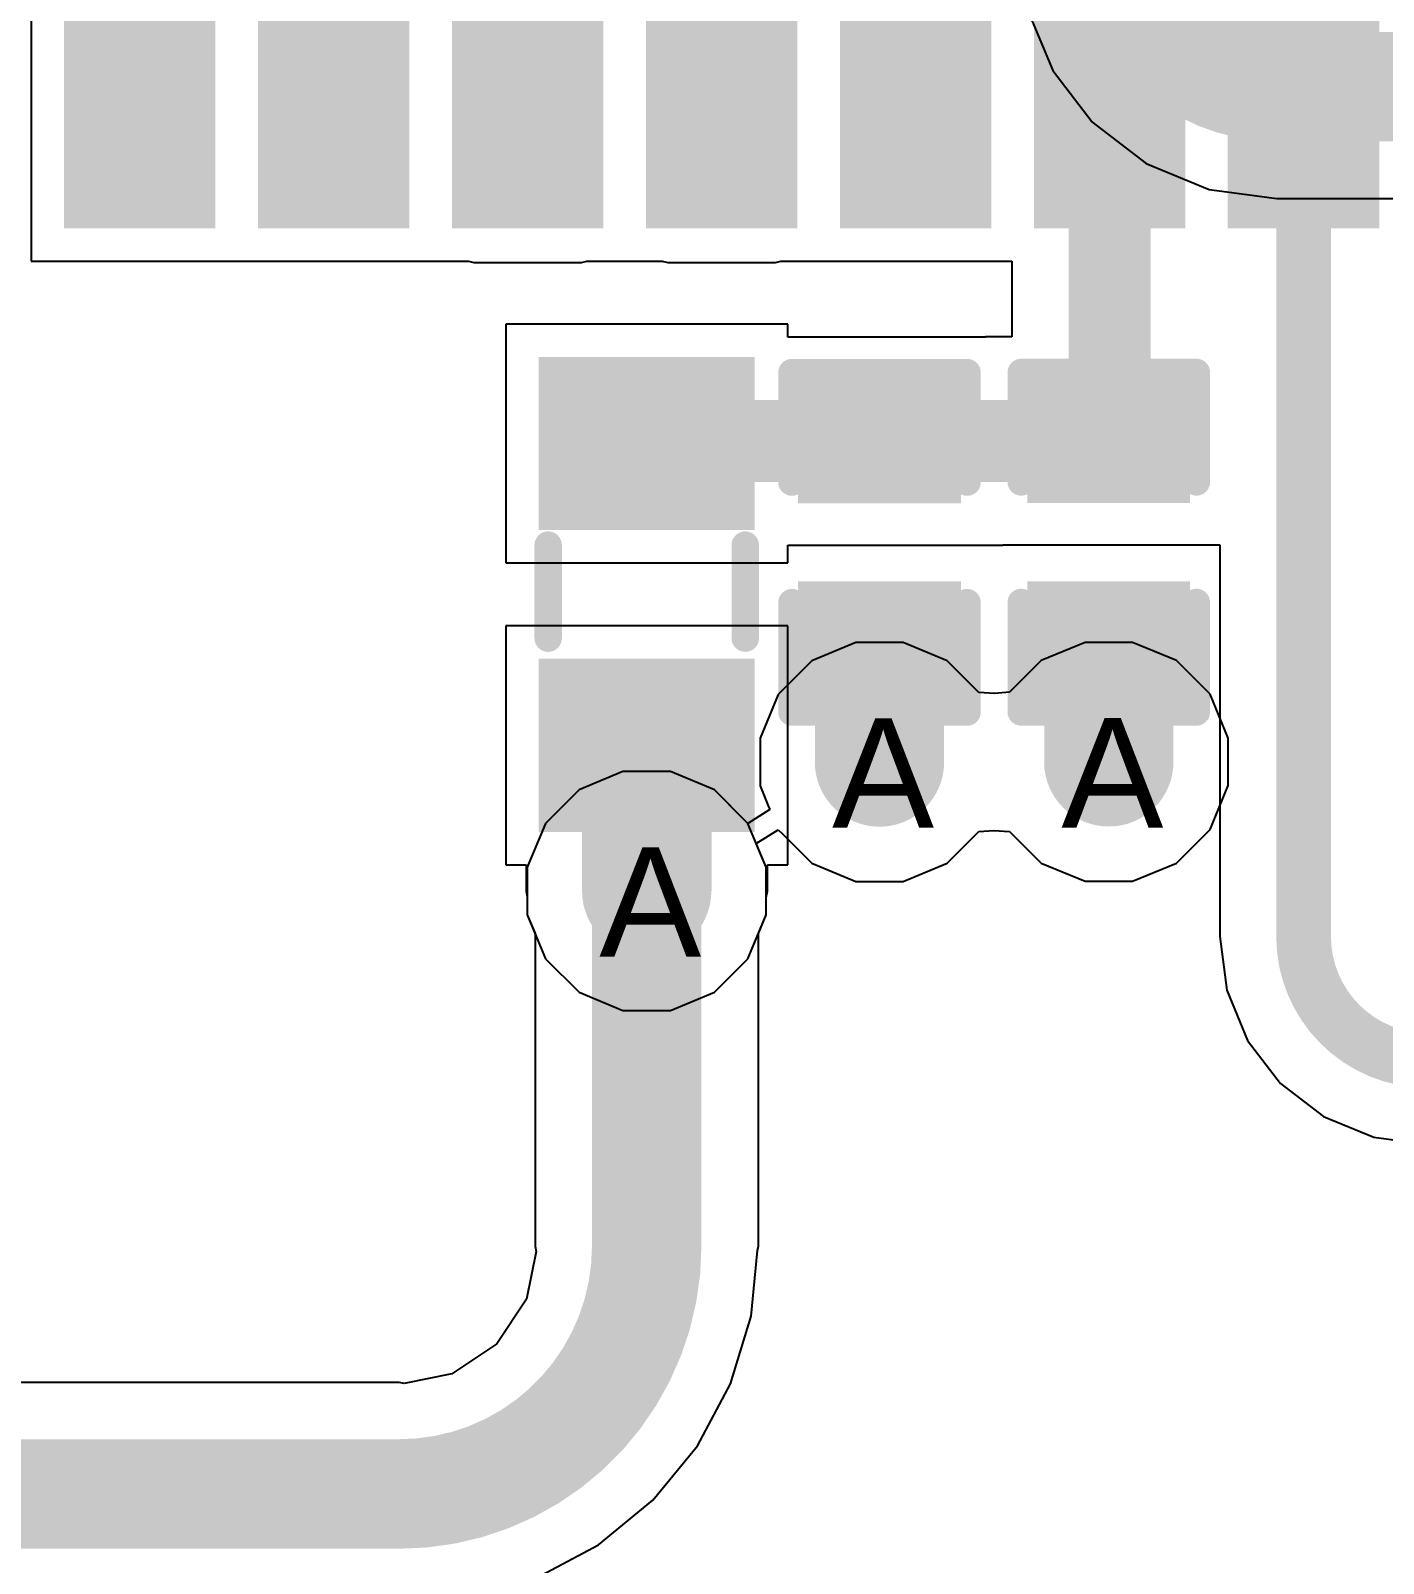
# Model space of a CAD drawing. Header units: inches. Extents: x 0 to 5271, y 0 to 5417.
# Drawn here: x 12.54 to 18.82, y 22.72 to 29.83 of the extents above; entities that cross this region are included whole.
import ezdxf

# ---------------------------------------------------------------- set-up
doc = ezdxf.new("R2010")
doc.units = ezdxf.units.IN
for name, color, linetype in [('Bottom Layer', 5, 'Continuous'), ('Drill Drawing', 1, 'Continuous'), ('L2_GND1', 16, 'Continuous'), ('L3_SIG1', 76, 'Continuous'), ('L4_PWR', 90, 'Continuous'), ('L5_GND2', 156, 'Continuous'), ('L6_SIG2', 130, 'Continuous'), ('L7_GND3', 216, 'Continuous'), ('Top Layer', 1, 'Continuous'), ('Top Overlay', 2, 'Continuous'), ('Top Paste', 8, 'Continuous'), ('Top Solder', 216, 'Continuous'), ('Via Holes', 16, 'Continuous')]:
    doc.layers.add(name, color=color, linetype=linetype)
doc.styles.add('Arial', font='', dxfattribs={"height": 0.2})
doc.styles.get('Arial').set_extended_font_data('Arial')

# ---------------------------------------------------------------- blocks, each defined once
blk = doc.blocks.new('AP6256__420')
at = {"layer": 'Top Layer'}
for points in [[(-5.12492625, 1.55000706), (-6.249925269999999, 1.55000706), (-6.249925269999999, 2.05000606), (-5.12492625, 2.05000606)], [(-5.12492625, 0.64998346), (-6.249925269999999, 0.6499834600000001), (-6.249925269999999, 1.14998246), (-5.12492625, 1.14998246)], [(-5.12492625, -0.2499893400000001), (-6.249925269999999, -0.2499893399999999), (-6.249925269999999, 0.2500096600000001), (-5.12492625, 0.2500096599999999)], [(-5.12492625, -1.15001294), (-6.249925269999999, -1.15001294), (-6.249925269999999, -0.6500139399999999), (-5.12492625, -0.65001394)], [(-5.12492625, -2.04998574), (-6.249925269999999, -2.04998574), (-6.249925269999999, -1.54998674), (-5.12492625, -1.54998674)], [(-5.12492625, -2.95000934), (-6.249925269999999, -2.95000934), (-6.249925269999999, -2.45001034), (-5.12492625, -2.45001034)], [(-5.12492625, -3.849982139999999), (-6.249925269999999, -3.849982139999999), (-6.249925269999999, -3.34998314), (-5.12492625, -3.34998314)]]:
    blk.add_hatch(color=1, dxfattribs=at).paths.add_polyline_path(points)
at = {"layer": 'Top Paste'}
for points in [[(-5.12492625, 1.55000706), (-6.249925269999999, 1.55000706), (-6.249925269999999, 2.05000606), (-5.12492625, 2.05000606)], [(-5.12492625, 0.64998346), (-6.249925269999999, 0.6499834600000001), (-6.249925269999999, 1.14998246), (-5.12492625, 1.14998246)], [(-5.12492625, -0.2499893400000001), (-6.249925269999999, -0.2499893399999999), (-6.249925269999999, 0.2500096600000001), (-5.12492625, 0.2500096599999999)], [(-5.12492625, -1.15001294), (-6.249925269999999, -1.15001294), (-6.249925269999999, -0.6500139399999999), (-5.12492625, -0.65001394)], [(-5.12492625, -2.04998574), (-6.249925269999999, -2.04998574), (-6.249925269999999, -1.54998674), (-5.12492625, -1.54998674)], [(-5.12492625, -2.95000934), (-6.249925269999999, -2.95000934), (-6.249925269999999, -2.45001034), (-5.12492625, -2.45001034)], [(-5.12492625, -3.849982139999999), (-6.249925269999999, -3.849982139999999), (-6.249925269999999, -3.34998314), (-5.12492625, -3.34998314)]]:
    blk.add_hatch(color=8, dxfattribs=at).paths.add_polyline_path(points)
at = {"layer": 'Top Solder'}
for points in [[(-5.023326249999999, 1.44840706), (-6.351525269999999, 1.44840706), (-6.351525269999999, 2.15160606), (-5.023326249999999, 2.15160606)], [(-5.023326249999999, 0.5483834599999999), (-6.351525269999999, 0.54838346), (-6.351525269999999, 1.25158246), (-5.023326249999999, 1.25158246)], [(-5.023326249999999, -0.3515893400000001), (-6.351525269999999, -0.3515893399999999), (-6.351525269999999, 0.35160966), (-5.023326249999999, 0.3516096599999999)], [(-5.023326249999999, -1.25161294), (-6.351525269999999, -1.25161294), (-6.351525269999999, -0.5484139399999999), (-5.023326249999999, -0.54841394)], [(-5.023326249999999, -2.15158574), (-6.351525269999999, -2.15158574), (-6.351525269999999, -1.44838674), (-5.023326249999999, -1.44838674)], [(-5.023326249999999, -3.05160934), (-6.351525269999999, -3.05160934), (-6.351525269999999, -2.34841034), (-5.023326249999999, -2.34841034)], [(-5.023326249999999, -3.95158214), (-6.351525269999999, -3.95158214), (-6.351525269999999, -3.24838314), (-5.023326249999999, -3.24838314)]]:
    blk.add_hatch(color=216, dxfattribs=at).paths.add_polyline_path(points)
blk = doc.blocks.new('IND_0603__1608_METRIC__535')
at = {"layer": 'Top Layer'}
for points in [[(-0.9999827599999999, 0.39998777), (-0.39998396, 0.39998777), (-0.39998396, -0.40001317), (-0.9999827599999999, -0.40001317)], [(0.40001444, 0.39998777), (1.00001324, 0.39998777), (1.00001324, -0.40001317), (0.40001444, -0.40001317)]]:
    blk.add_hatch(color=1, dxfattribs=at).paths.add_polyline_path(points)
at = {"layer": 'Top Paste'}
for points in [[(-0.9999827599999999, 0.39998777), (-0.39998396, 0.39998777), (-0.39998396, -0.40001317), (-0.9999827599999999, -0.40001317)], [(0.40001444, 0.39998777), (1.00001324, 0.39998777), (1.00001324, -0.40001317), (0.40001444, -0.40001317)]]:
    blk.add_hatch(color=8, dxfattribs=at).paths.add_polyline_path(points)
at = {"layer": 'Top Solder'}
for points in [[(-1.10158276, 0.50158777), (-0.29838396, 0.50158777), (-0.29838396, -0.5016131699999999), (-1.10158276, -0.5016131699999999)], [(0.2984144399999999, 0.50158777), (1.10161324, 0.50158777), (1.10161324, -0.5016131699999999), (0.2984144399999999, -0.5016131699999999)]]:
    blk.add_hatch(color=216, dxfattribs=at).paths.add_polyline_path(points)
at = {"layer": 'Top Overlay'}
for points in [[(-0.20321016, 0.4571873, 0.127, 0.127, 0), (0.22858984, 0.4571873, 0.127, 0.127, 0)], [(-0.20321016, -0.4572127, 0.127, 0.127, 0), (0.22858984, -0.4572127, 0.127, 0.127, 0)]]:
    blk.add_lwpolyline(points, format="xyseb", dxfattribs=at)
for points in [[(-0.23496016, 0.4571873, 0.0635, 0.0635, 1), (-0.17146016, 0.4571873, 0.0635, 0.0635, 1)], [(0.19683984, 0.4571873, 0.0635, 0.0635, 1), (0.26033984, 0.4571873, 0.0635, 0.0635, 1)], [(-0.23496016, -0.4572127, 0.0635, 0.0635, 1), (-0.17146016, -0.4572127, 0.0635, 0.0635, 1)], [(0.19683984, -0.4572127, 0.0635, 0.0635, 1), (0.26033984, -0.4572127, 0.0635, 0.0635, 1)]]:
    blk.add_lwpolyline(points, format="xyseb", close=True, dxfattribs=at)
blk = doc.blocks.new('CAP_0402_628')
at = {"layer": 'Top Layer'}
for points in [[(-0.69851016, -0.31754826), (-0.69851016, 0.31745174), (-0.24131016, 0.31745174), (-0.24131016, -0.31754826)], [(0.2412898399999999, -0.31754826), (0.24128984, 0.31745174), (0.6984898399999999, 0.31745174), (0.6984898399999999, -0.31754826)]]:
    blk.add_hatch(color=1, dxfattribs=at).paths.add_polyline_path(points)
at = {"layer": 'Top Paste'}
for points in [[(-0.69851016, -0.31754826), (-0.69851016, 0.31745174), (-0.24131016, 0.31745174), (-0.24131016, -0.31754826)], [(0.2412898399999999, -0.31754826), (0.24128984, 0.31745174), (0.6984898399999999, 0.31745174), (0.6984898399999999, -0.31754826)]]:
    blk.add_hatch(color=8, dxfattribs=at).paths.add_polyline_path(points)
at = {"layer": 'Top Solder'}
for points in [[(-0.75851004, -0.37754814), (-0.75851004, 0.37745162), (-0.1813102799999999, 0.37745162), (-0.18131028, -0.37754814)], [(0.1812899599999999, -0.37754814), (0.18128996, 0.37745162), (0.75848972, 0.37745162), (0.75848972, -0.37754814)]]:
    blk.add_hatch(color=216, dxfattribs=at).paths.add_polyline_path(points)
at = {"layer": 'Top Overlay'}
for points in [[(-0.78741016, 0.40635174, 0.127, 0.127, 0), (-0.78741016, -0.40644826, 0.127, 0.127, 0)], [(-0.78741016, 0.40635174, 0.127, 0.127, 0), (-0.27941016, 0.40635174, 0.127, 0.127, 0)], [(0.27938984, 0.40635174, 0.127, 0.127, 0), (0.7873898399999999, 0.40635174, 0.127, 0.127, 0)], [(0.7873898399999999, 0.40635174, 0.127, 0.127, 0), (0.7873898399999999, -0.40644826, 0.127, 0.127, 0)], [(-0.78741016, -0.40644826, 0.127, 0.127, 0), (-0.27941016, -0.40644826, 0.127, 0.127, 0)], [(0.27938984, -0.40644826, 0.127, 0.127, 0), (0.7873898399999999, -0.40644826, 0.127, 0.127, 0)]]:
    blk.add_lwpolyline(points, format="xyseb", dxfattribs=at)
for points in [[(-0.8191601599999999, 0.40635174, 0.0635, 0.0635, 1), (-0.7556601599999999, 0.40635174, 0.0635, 0.0635, 1)], [(-0.8191601599999999, 0.40635174, 0.0635, 0.0635, 1), (-0.7556601599999999, 0.40635174, 0.0635, 0.0635, 1)], [(-0.31116016, 0.40635174, 0.0635, 0.0635, 1), (-0.24766016, 0.40635174, 0.0635, 0.0635, 1)], [(0.24763984, 0.40635174, 0.0635, 0.0635, 1), (0.3111398399999999, 0.40635174, 0.0635, 0.0635, 1)], [(0.75563984, 0.40635174, 0.0635, 0.0635, 1), (0.8191398400000001, 0.40635174, 0.0635, 0.0635, 1)], [(0.75563984, 0.40635174, 0.0635, 0.0635, 1), (0.8191398400000001, 0.40635174, 0.0635, 0.0635, 1)], [(-0.8191601599999999, -0.40644826, 0.0635, 0.0635, 1), (-0.7556601599999999, -0.40644826, 0.0635, 0.0635, 1)], [(-0.8191601599999999, -0.40644826, 0.0635, 0.0635, 1), (-0.7556601599999999, -0.40644826, 0.0635, 0.0635, 1)], [(-0.31116016, -0.40644826, 0.0635, 0.0635, 1), (-0.24766016, -0.40644826, 0.0635, 0.0635, 1)], [(0.24763984, -0.40644826, 0.0635, 0.0635, 1), (0.3111398399999999, -0.40644826, 0.0635, 0.0635, 1)], [(0.75563984, -0.40644826, 0.0635, 0.0635, 1), (0.8191398400000001, -0.40644826, 0.0635, 0.0635, 1)], [(0.75563984, -0.40644826, 0.0635, 0.0635, 1), (0.8191398400000001, -0.40644826, 0.0635, 0.0635, 1)]]:
    blk.add_lwpolyline(points, format="xyseb", close=True, dxfattribs=at)
blk = doc.blocks.new('CAP_0402_629')
at = {"layer": 'Top Layer'}
for points in [[(-0.6984492, -0.31746444), (-0.6984492, 0.3175355599999999), (-0.2412491999999999, 0.3175355599999999), (-0.2412492, -0.31746444)], [(0.2413507999999999, -0.31746444), (0.2413508, 0.3175355599999999), (0.6985507999999999, 0.3175355599999999), (0.6985507999999999, -0.31746444)]]:
    blk.add_hatch(color=1, dxfattribs=at).paths.add_polyline_path(points)
at = {"layer": 'Top Paste'}
for points in [[(-0.6984492, -0.31746444), (-0.6984492, 0.3175355599999999), (-0.2412491999999999, 0.3175355599999999), (-0.2412492, -0.31746444)], [(0.2413507999999999, -0.31746444), (0.2413508, 0.3175355599999999), (0.6985507999999999, 0.3175355599999999), (0.6985507999999999, -0.31746444)]]:
    blk.add_hatch(color=8, dxfattribs=at).paths.add_polyline_path(points)
at = {"layer": 'Top Solder'}
for points in [[(-0.75844908, -0.37746432), (-0.75844908, 0.3775354399999999), (-0.18124932, 0.3775354399999999), (-0.18124932, -0.37746432)], [(0.1813509199999999, -0.37746432), (0.18135092, 0.3775354399999999), (0.7585506799999999, 0.3775354399999999), (0.7585506799999999, -0.37746432)]]:
    blk.add_hatch(color=216, dxfattribs=at).paths.add_polyline_path(points)
at = {"layer": 'Top Overlay'}
for points in [[(-0.7873492, 0.40643556, 0.127, 0.127, 0), (-0.7873492, -0.40636444, 0.127, 0.127, 0)], [(-0.7873492, 0.40643556, 0.127, 0.127, 0), (-0.2793492, 0.40643556, 0.127, 0.127, 0)], [(0.2794508, 0.40643556, 0.127, 0.127, 0), (0.7874507999999999, 0.40643556, 0.127, 0.127, 0)], [(0.7874507999999999, 0.40643556, 0.127, 0.127, 0), (0.7874507999999999, -0.40636444, 0.127, 0.127, 0)], [(-0.7873492, -0.40636444, 0.127, 0.127, 0), (-0.2793492, -0.40636444, 0.127, 0.127, 0)], [(0.2794508, -0.40636444, 0.127, 0.127, 0), (0.7874507999999999, -0.40636444, 0.127, 0.127, 0)]]:
    blk.add_lwpolyline(points, format="xyseb", dxfattribs=at)
for points in [[(-0.8190991999999999, 0.40643556, 0.0635, 0.0635, 1), (-0.7555991999999999, 0.40643556, 0.0635, 0.0635, 1)], [(-0.8190991999999999, 0.40643556, 0.0635, 0.0635, 1), (-0.7555991999999999, 0.40643556, 0.0635, 0.0635, 1)], [(-0.3110992, 0.40643556, 0.0635, 0.0635, 1), (-0.2475992, 0.40643556, 0.0635, 0.0635, 1)], [(0.2477008, 0.40643556, 0.0635, 0.0635, 1), (0.3112008, 0.40643556, 0.0635, 0.0635, 1)], [(0.7557008, 0.40643556, 0.0635, 0.0635, 1), (0.8192008000000001, 0.40643556, 0.0635, 0.0635, 1)], [(0.7557008, 0.40643556, 0.0635, 0.0635, 1), (0.8192008000000001, 0.40643556, 0.0635, 0.0635, 1)], [(-0.8190991999999999, -0.40636444, 0.0635, 0.0635, 1), (-0.7555991999999999, -0.40636444, 0.0635, 0.0635, 1)], [(-0.8190991999999999, -0.40636444, 0.0635, 0.0635, 1), (-0.7555991999999999, -0.40636444, 0.0635, 0.0635, 1)], [(-0.3110992, -0.40636444, 0.0635, 0.0635, 1), (-0.2475992, -0.40636444, 0.0635, 0.0635, 1)], [(0.2477008, -0.40636444, 0.0635, 0.0635, 1), (0.3112008, -0.40636444, 0.0635, 0.0635, 1)], [(0.7557008, -0.40636444, 0.0635, 0.0635, 1), (0.8192008000000001, -0.40636444, 0.0635, 0.0635, 1)], [(0.7557008, -0.40636444, 0.0635, 0.0635, 1), (0.8192008000000001, -0.40636444, 0.0635, 0.0635, 1)]]:
    blk.add_lwpolyline(points, format="xyseb", close=True, dxfattribs=at)

msp = doc.modelspace()

# ---------------------------------------------------------------- hatches: boundary and pattern name
at = {"layer": 'Bottom Layer'}
h = msp.add_hatch(color=5, dxfattribs=at)
edge = h.paths.add_edge_path()
edge.add_arc((16.47829572, 26.43312468), 0.2999994, 0, 360)
h = msp.add_hatch(color=5, dxfattribs=at)
edge = h.paths.add_edge_path()
edge.add_arc((17.54220012, 26.43383588), 0.2999994, 0, 360)
h = msp.add_hatch(color=5, dxfattribs=at)
edge = h.paths.add_edge_path()
edge.add_arc((15.39833852, 25.83475148), 0.2999994, 0, 360)
at = {"layer": 'L2_GND1'}
h = msp.add_hatch(color=16, dxfattribs=at)
edge = h.paths.add_edge_path()
edge.add_arc((16.47829572, 26.43312468), 0.2999994, 0, 360)
h = msp.add_hatch(color=16, dxfattribs=at)
edge = h.paths.add_edge_path()
edge.add_arc((17.54220012, 26.43383588), 0.2999994, 0, 360)
h = msp.add_hatch(color=16, dxfattribs=at)
edge = h.paths.add_edge_path()
edge.add_arc((15.39833852, 25.83475148), 0.2999994, 0, 360)
at = {"layer": 'L3_SIG1'}
h = msp.add_hatch(color=76, dxfattribs=at)
edge = h.paths.add_edge_path()
edge.add_arc((16.47829572, 26.43312468), 0.2999994, 0, 360)
h = msp.add_hatch(color=76, dxfattribs=at)
edge = h.paths.add_edge_path()
edge.add_arc((17.54220012, 26.43383588), 0.2999994, 0, 360)
h = msp.add_hatch(color=76, dxfattribs=at)
edge = h.paths.add_edge_path()
edge.add_arc((15.39833852, 25.83475148), 0.2999994, 0, 360)
at = {"layer": 'L4_PWR'}
h = msp.add_hatch(color=90, dxfattribs=at)
edge = h.paths.add_edge_path()
edge.add_arc((16.47829572, 26.43312468), 0.2999994, 0, 360)
h = msp.add_hatch(color=90, dxfattribs=at)
edge = h.paths.add_edge_path()
edge.add_arc((17.54220012, 26.43383588), 0.2999994, 0, 360)
h = msp.add_hatch(color=90, dxfattribs=at)
edge = h.paths.add_edge_path()
edge.add_arc((15.39833852, 25.83475148), 0.2999994, 0, 360)
at = {"layer": 'L5_GND2'}
h = msp.add_hatch(color=156, dxfattribs=at)
edge = h.paths.add_edge_path()
edge.add_arc((16.47829572, 26.43312468), 0.2999994, 0, 360)
h = msp.add_hatch(color=156, dxfattribs=at)
edge = h.paths.add_edge_path()
edge.add_arc((17.54220012, 26.43383588), 0.2999994, 0, 360)
h = msp.add_hatch(color=156, dxfattribs=at)
edge = h.paths.add_edge_path()
edge.add_arc((15.39833852, 25.83475148), 0.2999994, 0, 360)
at = {"layer": 'L6_SIG2'}
h = msp.add_hatch(color=130, dxfattribs=at)
edge = h.paths.add_edge_path()
edge.add_arc((16.47829572, 26.43312468), 0.2999994, 0, 360)
h = msp.add_hatch(color=130, dxfattribs=at)
edge = h.paths.add_edge_path()
edge.add_arc((17.54220012, 26.43383588), 0.2999994, 0, 360)
h = msp.add_hatch(color=130, dxfattribs=at)
edge = h.paths.add_edge_path()
edge.add_arc((15.39833852, 25.83475148), 0.2999994, 0, 360)
at = {"layer": 'L7_GND3'}
h = msp.add_hatch(color=216, dxfattribs=at)
edge = h.paths.add_edge_path()
edge.add_arc((16.47829572, 26.43312468), 0.2999994, 0, 360)
h = msp.add_hatch(color=216, dxfattribs=at)
edge = h.paths.add_edge_path()
edge.add_arc((17.54220012, 26.43383588), 0.2999994, 0, 360)
h = msp.add_hatch(color=216, dxfattribs=at)
edge = h.paths.add_edge_path()
edge.add_arc((15.39833852, 25.83475148), 0.2999994, 0, 360)
at = {"layer": 'Top Layer'}
for points in [[(14.59597792, 30.43954287999999), (14.59597792, 29.00972608), (15.09600232, 29.00972608), (15.09600232, 30.43954287999999)], [(15.49600152, 30.43954287999999), (15.49600152, 29.00972608), (15.99602592, 29.00972608), (15.99602592, 30.43954287999999)], [(16.17959172, 26.43312468), (16.77720292, 26.43312468), (16.77720292, 27.21072028), (16.17959172, 27.21072028)], [(17.24344532, 26.43383588), (17.84110732, 26.43383588), (17.84110732, 27.21143148), (17.24344532, 27.21143148)], [(15.09831372, 25.83475148), (15.69937932, 25.83475148), (15.69937932, 26.61234708), (15.09831372, 26.61234708)]]:
    msp.add_hatch(color=1, dxfattribs=at).paths.add_polyline_path(points)
h = msp.add_hatch(color=1, dxfattribs=at)
edge = h.paths.add_edge_path()
edge.add_arc((16.47829572, 26.43312468), 0.2999994, 0, 360)
h = msp.add_hatch(color=1, dxfattribs=at)
edge = h.paths.add_edge_path()
edge.add_arc((17.54220012, 26.43383588), 0.2999994, 0, 360)
h = msp.add_hatch(color=1, dxfattribs=at)
edge = h.paths.add_edge_path()
edge.add_arc((15.39833852, 25.83475148), 0.2999994, 0, 360)
at = {"layer": 'Via Holes'}
h = msp.add_hatch(color=7, dxfattribs=at)
edge = h.paths.add_edge_path()
edge.add_arc((16.47829572, 26.43312468), 0.1499997, 0, 360)
h = msp.add_hatch(color=7, dxfattribs=at)
edge = h.paths.add_edge_path()
edge.add_arc((17.54220012, 26.43383588), 0.1499997, 0, 360)
h = msp.add_hatch(color=7, dxfattribs=at)
edge = h.paths.add_edge_path()
edge.add_arc((15.39833852, 25.83475148), 0.1499997, 0, 360)

# ---------------------------------------------------------------- linework, layer by layer
at = {"layer": 'Bottom Layer'}
for p, q in [((15.28814062, 26.38875088), (15.08452406, 26.30441018)), ((15.50853642, 26.38875088), (15.28814062, 26.38875088)), ((15.71215298, 26.30441018), (15.50853642, 26.38875088)), ((15.08452406, 26.30441018), (14.92867982, 26.14856594)), ((15.86799722, 26.14856594), (15.71215298, 26.30441018)), ((14.92867982, 26.14856594), (14.84433912, 25.94494938)), ((15.95233792, 25.94494938), (15.86799722, 26.14856594)), ((14.84433912, 25.94494938), (14.84433912, 25.72455358)), ((15.95233792, 25.72455358), (15.95233792, 25.94494938)), ((14.84433912, 25.72455358), (14.92867982, 25.52093702)), ((15.86799722, 25.52093702), (15.95233792, 25.72455358)), ((14.92867982, 25.52093702), (15.08452406, 25.36509278)), ((15.71215298, 25.36509278), (15.86799722, 25.52093702)), ((15.08452406, 25.36509278), (15.28814062, 25.28075208)), ((15.50853642, 25.28075208), (15.71215298, 25.36509278)), ((15.28814062, 25.28075208), (15.50853642, 25.28075208))]:
    msp.add_line(p, q, dxfattribs=at)
at = {"layer": 'L2_GND1'}
for p, q in [((15.28814062, 26.38875088), (15.08452406, 26.30441018)), ((15.50853642, 26.38875088), (15.28814062, 26.38875088)), ((15.71215298, 26.30441018), (15.50853642, 26.38875088)), ((15.08452406, 26.30441018), (14.92867982, 26.14856594)), ((15.86799722, 26.14856594), (15.71215298, 26.30441018)), ((14.92867982, 26.14856594), (14.84433912, 25.94494938)), ((15.95233792, 25.94494938), (15.86799722, 26.14856594)), ((14.84433912, 25.94494938), (14.84433912, 25.72455358)), ((15.95233792, 25.72455358), (15.95233792, 25.94494938)), ((14.84433912, 25.72455358), (14.92867982, 25.52093702)), ((15.86799722, 25.52093702), (15.95233792, 25.72455358)), ((14.92867982, 25.52093702), (15.08452406, 25.36509278)), ((15.71215298, 25.36509278), (15.86799722, 25.52093702)), ((15.08452406, 25.36509278), (15.28814062, 25.28075208)), ((15.50853642, 25.28075208), (15.71215298, 25.36509278)), ((15.28814062, 25.28075208), (15.50853642, 25.28075208))]:
    msp.add_line(p, q, dxfattribs=at)
at = {"layer": 'L3_SIG1'}
for p, q in [((15.28814062, 26.38875088), (15.08452406, 26.30441018)), ((15.50853642, 26.38875088), (15.28814062, 26.38875088)), ((15.71215298, 26.30441018), (15.50853642, 26.38875088)), ((15.08452406, 26.30441018), (14.92867982, 26.14856594)), ((15.86799722, 26.14856594), (15.71215298, 26.30441018)), ((14.92867982, 26.14856594), (14.84433912, 25.94494938)), ((15.95233792, 25.94494938), (15.86799722, 26.14856594)), ((14.84433912, 25.94494938), (14.84433912, 25.72455358)), ((15.95233792, 25.72455358), (15.95233792, 25.94494938)), ((14.84433912, 25.72455358), (14.92867982, 25.52093702)), ((15.86799722, 25.52093702), (15.95233792, 25.72455358)), ((14.92867982, 25.52093702), (15.08452406, 25.36509278)), ((15.71215298, 25.36509278), (15.86799722, 25.52093702)), ((15.08452406, 25.36509278), (15.28814062, 25.28075208)), ((15.50853642, 25.28075208), (15.71215298, 25.36509278)), ((15.28814062, 25.28075208), (15.50853642, 25.28075208))]:
    msp.add_line(p, q, dxfattribs=at)
at = {"layer": 'L4_PWR'}
for p, q in [((17.16716404, 29.91787768), (17.28198474, 29.64067732)), ((17.28198474, 29.64067732), (17.4635541, 29.40404584)), ((17.4635541, 29.40404584), (17.46455232, 29.40255232)), ((17.46455232, 29.40255232), (17.46425768, 29.40225768)), ((17.46425768, 29.40225768), (17.71529858, 29.20962408)), ((17.71529858, 29.20962408), (18.00764242, 29.08853212)), ((18.00764242, 29.08853212), (18.32136798, 29.04722918)), ((18.32136798, 29.04764828), (18.32139338, 29.04765336)), ((18.32136798, 29.04722918), (18.32136798, 29.04764828)), ((18.32139338, 29.04765336), (21.38679492, 29.04765336)), ((16.36809782, 26.98712408), (16.16448126, 26.90278338)), ((16.58849362, 26.98712408), (16.36809782, 26.98712408)), ((16.79211018, 26.90278338), (16.58849362, 26.98712408)), ((17.43200222, 26.98783528), (17.22838566, 26.90349458)), ((17.65239802, 26.98783528), (17.43200222, 26.98783528)), ((17.85601458, 26.90349458), (17.65239802, 26.98783528)), ((16.16448126, 26.90278338), (16.00863702, 26.74693914)), ((16.93864024, 26.75625332), (16.79211018, 26.90278338)), ((17.22838566, 26.90349458), (17.08143904, 26.75654796)), ((18.01185882, 26.74765034), (17.85601458, 26.90349458)), ((16.00863702, 26.74693914), (15.92429632, 26.54332258)), ((17.01193194, 26.75154416), (16.93864024, 26.75625332)), ((17.08143904, 26.75654796), (17.01193194, 26.75154416)), ((18.09619952, 26.54403378), (18.01185882, 26.74765034)), ((15.92429632, 26.54332258), (15.92429632, 26.32292678)), ((18.09619952, 26.32363798), (18.09619952, 26.54403378)), ((15.28814062, 26.38875088), (15.08452406, 26.30441018)), ((15.50853642, 26.38875088), (15.28814062, 26.38875088)), ((15.71215298, 26.30441018), (15.50853642, 26.38875088)), ((15.92429632, 26.32292678), (15.96256142, 26.23054698)), ((18.01185882, 26.12002142), (18.09619952, 26.32363798)), ((15.08452406, 26.30441018), (14.92867982, 26.14856594)), ((15.84797186, 26.1685913), (15.71215298, 26.30441018)), ((15.86799722, 26.14857356), (15.84797186, 26.1685913)), ((15.9700595, 26.21243424), (15.86799722, 26.14857356)), ((15.96256142, 26.23054698), (15.9700595, 26.21243424)), ((14.92867982, 26.14856594), (14.84433912, 25.94494938)), ((15.90657474, 26.05544192), (16.00863702, 26.1193026)), ((16.00863702, 26.1193026), (16.02866238, 26.09928486)), ((16.02866238, 26.09928486), (16.16448126, 25.96346598)), ((16.79211018, 25.96346598), (16.9390568, 26.1104126)), ((16.9390568, 26.1104126), (17.0085639, 26.1154164)), ((17.0085639, 26.1154164), (17.0818556, 26.11070724)), ((17.0818556, 26.11070724), (17.22838566, 25.96417718)), ((17.85601458, 25.96417718), (18.01185882, 26.12002142)), ((15.91407282, 26.03732918), (15.90657474, 26.05544192)), ((15.95233792, 25.94494938), (15.91407282, 26.03732918)), ((16.16448126, 25.96346598), (16.36809782, 25.87912528)), ((16.58849362, 25.87912528), (16.79211018, 25.96346598)), ((17.22838566, 25.96417718), (17.43200222, 25.87983648)), ((17.65239802, 25.87983648), (17.85601458, 25.96417718)), ((14.84433912, 25.94494938), (14.84433912, 25.72455358)), ((15.95233792, 25.72455358), (15.95233792, 25.94494938)), ((16.36809782, 25.87912528), (16.58849362, 25.87912528)), ((17.43200222, 25.87983648), (17.65239802, 25.87983648)), ((14.84433912, 25.72455358), (14.92867982, 25.52093702)), ((15.86799722, 25.52093702), (15.95233792, 25.72455358)), ((14.92867982, 25.52093702), (15.08452406, 25.36509278)), ((15.71215298, 25.36509278), (15.86799722, 25.52093702)), ((15.08452406, 25.36509278), (15.28814062, 25.28075208)), ((15.50853642, 25.28075208), (15.71215298, 25.36509278)), ((15.28814062, 25.28075208), (15.50853642, 25.28075208))]:
    msp.add_line(p, q, dxfattribs=at)
for points in [[(17.8308, 29.7688, 0.508, 0.508, -0.198912367379658), (17.64583212, 30.21535232, 0.508, 0.508, 0)], [(17.8308, 29.7688, 0.508, 0.508, -0.198912367379658), (17.64583212, 30.21535232, 0.508, 0.508, 0)], [(17.8308, 29.7688, 0.508, 0.508, -0.198912367379658), (17.64583212, 30.21535232, 0.508, 0.508, 0)], [(17.8308, 29.7688, 0.508, 0.508, -0.198912367379658), (17.64583212, 30.21535232, 0.508, 0.508, 0)], [(18.32136798, 29.5656, 0.508, 0.508, -0.198912367379658), (17.8308, 29.7688, 0.508, 0.508, 0)], [(18.32137052, 29.56560508, 0.508, 0.508, 0), (25.17393492, 29.56560508, 0.508, 0.508, 0)]]:
    msp.add_lwpolyline(points, format="xyseb", dxfattribs=at)
for points in [[(17.7038, 29.7688, 0.254, 0.254, 1), (17.9578, 29.7688, 0.254, 0.254, 1)], [(17.7038, 29.7688, 0.254, 0.254, 1), (17.9578, 29.7688, 0.254, 0.254, 1)], [(17.7038, 29.7688, 0.254, 0.254, 1), (17.9578, 29.7688, 0.254, 0.254, 1)], [(17.7038, 29.7688, 0.254, 0.254, 1), (17.9578, 29.7688, 0.254, 0.254, 1)], [(17.7038, 29.7688, 0.254, 0.254, 1), (17.9578, 29.7688, 0.254, 0.254, 1)], [(18.19436798, 29.5656, 0.254, 0.254, 1), (18.44836798, 29.5656, 0.254, 0.254, 1)], [(18.19437052, 29.56560508, 0.254, 0.254, 1), (18.44837052, 29.56560508, 0.254, 0.254, 1)]]:
    msp.add_lwpolyline(points, format="xyseb", close=True, dxfattribs=at)
at = {"layer": 'L5_GND2'}
for p, q in [((15.28814062, 26.38875088), (15.08452406, 26.30441018)), ((15.50853642, 26.38875088), (15.28814062, 26.38875088)), ((15.71215298, 26.30441018), (15.50853642, 26.38875088)), ((15.08452406, 26.30441018), (14.92867982, 26.14856594)), ((15.86799722, 26.14856594), (15.71215298, 26.30441018)), ((14.92867982, 26.14856594), (14.84433912, 25.94494938)), ((15.95233792, 25.94494938), (15.86799722, 26.14856594)), ((14.84433912, 25.94494938), (14.84433912, 25.72455358)), ((15.95233792, 25.72455358), (15.95233792, 25.94494938)), ((14.84433912, 25.72455358), (14.92867982, 25.52093702)), ((15.86799722, 25.52093702), (15.95233792, 25.72455358)), ((14.92867982, 25.52093702), (15.08452406, 25.36509278)), ((15.71215298, 25.36509278), (15.86799722, 25.52093702)), ((15.08452406, 25.36509278), (15.28814062, 25.28075208)), ((15.50853642, 25.28075208), (15.71215298, 25.36509278)), ((15.28814062, 25.28075208), (15.50853642, 25.28075208))]:
    msp.add_line(p, q, dxfattribs=at)
at = {"layer": 'L6_SIG2'}
for p, q in [((15.28814062, 26.38875088), (15.08452406, 26.30441018)), ((15.50853642, 26.38875088), (15.28814062, 26.38875088)), ((15.71215298, 26.30441018), (15.50853642, 26.38875088)), ((15.08452406, 26.30441018), (14.92867982, 26.14856594)), ((15.86799722, 26.14856594), (15.71215298, 26.30441018)), ((14.92867982, 26.14856594), (14.84433912, 25.94494938)), ((15.95233792, 25.94494938), (15.86799722, 26.14856594)), ((14.84433912, 25.94494938), (14.84433912, 25.72455358)), ((15.95233792, 25.72455358), (15.95233792, 25.94494938)), ((14.84433912, 25.72455358), (14.8803868, 25.63752556)), ((15.91629024, 25.63752556), (15.95233792, 25.72455358)), ((14.8803868, 25.63752556), (14.8803868, 24.18673852)), ((15.91629024, 24.18673852), (15.91629024, 25.63752556)), ((14.8803868, 24.18673852), (14.88516708, 24.16270504)), ((15.91245738, 24.167465), (15.91629024, 24.18673852)), ((14.88516708, 24.16270504), (14.84118952, 23.94161074)), ((15.88236346, 23.86192078), (15.91245738, 24.167465)), ((14.84118952, 23.94161074), (14.70233534, 23.73380318)), ((15.78761638, 23.54958714), (15.88236346, 23.86192078)), ((14.70233534, 23.73380318), (14.49452778, 23.594949)), ((14.2494, 23.55575172), (9.413102839999999, 23.55575172)), ((14.27343348, 23.55097144), (14.2494, 23.55575172)), ((14.49452778, 23.594949), (14.27343348, 23.55097144)), ((15.63375842, 23.2617391), (15.78761638, 23.54958714)), ((15.42670016, 23.00943836), (15.63375842, 23.2617391)), ((15.17439942, 22.8023801), (15.42670016, 23.00943836)), ((14.88655138, 22.64852214), (15.17439942, 22.8023801))]:
    msp.add_line(p, q, dxfattribs=at)
for points in [[(15.39833852, 24.18673852, 0.508, 0.508, 0), (15.39833852, 25.83475148, 0.508, 0.508, 0)], [(15.39833852, 24.18673852, 0.508, 0.508, -0.4142135623730951), (14.2494, 23.0378, 0.508, 0.508, 0)], [(9.413102839999999, 23.0378, 0.508, 0.508, 0), (14.2494, 23.0378, 0.508, 0.508, 0)]]:
    msp.add_lwpolyline(points, format="xyseb", dxfattribs=at)
for points in [[(15.27133852, 25.83475148, 0.254, 0.254, 1), (15.52533852, 25.83475148, 0.254, 0.254, 1)], [(15.27133852, 24.18673852, 0.254, 0.254, 1), (15.52533852, 24.18673852, 0.254, 0.254, 1)], [(15.27133852, 24.18673852, 0.254, 0.254, 1), (15.52533852, 24.18673852, 0.254, 0.254, 1)], [(14.1224, 23.0378, 0.254, 0.254, 1), (14.3764, 23.0378, 0.254, 0.254, 1)], [(14.1224, 23.0378, 0.254, 0.254, 1), (14.3764, 23.0378, 0.254, 0.254, 1)]]:
    msp.add_lwpolyline(points, format="xyseb", close=True, dxfattribs=at)
at = {"layer": 'L7_GND3'}
for p, q in [((15.28814062, 26.38875088), (15.08452406, 26.30441018)), ((15.50853642, 26.38875088), (15.28814062, 26.38875088)), ((15.71215298, 26.30441018), (15.50853642, 26.38875088)), ((15.08452406, 26.30441018), (14.92867982, 26.14856594)), ((15.86799722, 26.14856594), (15.71215298, 26.30441018)), ((14.92867982, 26.14856594), (14.84433912, 25.94494938)), ((15.95233792, 25.94494938), (15.86799722, 26.14856594)), ((14.84433912, 25.94494938), (14.84433912, 25.72455358)), ((15.95233792, 25.72455358), (15.95233792, 25.94494938)), ((14.84433912, 25.72455358), (14.92867982, 25.52093702)), ((15.86799722, 25.52093702), (15.95233792, 25.72455358)), ((14.92867982, 25.52093702), (15.08452406, 25.36509278)), ((15.71215298, 25.36509278), (15.86799722, 25.52093702)), ((15.08452406, 25.36509278), (15.28814062, 25.28075208)), ((15.50853642, 25.28075208), (15.71215298, 25.36509278)), ((15.28814062, 25.28075208), (15.50853642, 25.28075208))]:
    msp.add_line(p, q, dxfattribs=at)
at = {"layer": 'Top Layer'}
for p, q in [((12.54199422, 30.38875812), (12.54199422, 28.75576164)), ((12.54199422, 28.75576164), (14.57078366, 28.75576164)), ((14.57078366, 28.75576164), (14.59597792, 28.75075022)), ((14.59597792, 28.75075022), (15.09600232, 28.75075022)), ((15.09600232, 28.75075022), (15.12119658, 28.75576164)), ((15.12119658, 28.75576164), (15.47080726, 28.75576164)), ((15.47080726, 28.75576164), (15.49600152, 28.75075022)), ((15.49600152, 28.75075022), (15.99602592, 28.75075022)), ((15.99602592, 28.75075022), (16.02122018, 28.75576164)), ((16.02122018, 28.75576164), (17.092803, 28.75576164)), ((17.092803, 28.75576164), (17.092803, 28.40523148)), ((16.05233772, 28.46474368), (14.74433932, 28.46474368)), ((14.74433932, 28.46474368), (14.74433932, 27.35674488)), ((16.05233772, 28.40452028), (16.05233772, 28.46474368)), ((16.97070012, 28.40452028), (16.05233772, 28.40452028)), ((17.092803, 28.40523148), (16.97070012, 28.40523148)), ((16.97070012, 28.40523148), (16.97070012, 28.40452028)), ((16.05233772, 27.35674488), (16.05233772, 27.43932028)), ((16.05233772, 27.43932028), (17.04984652, 27.43932028)), ((17.04984652, 27.43932028), (17.04984652, 27.44003148)), ((17.04984652, 27.44003148), (18.05752802, 27.44003148)), ((18.05752802, 27.44003148), (18.05752802, 25.62364954)), ((14.74433932, 27.35674488), (16.05233772, 27.35674488)), ((16.05233772, 27.06474648), (14.74433932, 27.06474648)), ((14.74433932, 27.06474648), (14.74433932, 25.95674768)), ((16.05233772, 25.95674768), (16.05233772, 27.06474648)), ((14.74433932, 25.95674768), (14.83933786, 25.95674768)), ((14.83933786, 25.95674768), (14.83933786, 25.83475148)), ((15.95835518, 25.83475148), (15.95835518, 25.95674768)), ((15.95835518, 25.95674768), (16.05233772, 25.95674768)), ((14.83933786, 25.83475148), (14.84433912, 25.80960802)), ((14.84433912, 25.80960802), (14.84433912, 25.72455358)), ((15.95233792, 25.80450008), (15.95835518, 25.83475148)), ((15.95233792, 25.72455358), (15.95233792, 25.80450008)), ((14.84433912, 25.72455358), (14.92867982, 25.52093702)), ((15.86799722, 25.52093702), (15.95233792, 25.72455358)), ((18.05752802, 25.62364954), (18.05674316, 25.62364954)), ((18.05674316, 25.62364954), (18.0896006, 25.3740793)), ((14.92867982, 25.52093702), (15.08452406, 25.36509278)), ((15.71215298, 25.36509278), (15.86799722, 25.52093702)), ((15.08452406, 25.36509278), (15.28814062, 25.28075208)), ((15.50853642, 25.28075208), (15.71215298, 25.36509278)), ((18.0896006, 25.3740793), (18.1859301, 25.1415169)), ((15.28814062, 25.28075208), (15.50853642, 25.28075208)), ((18.1859301, 25.1415169), (18.33917084, 24.9418094)), ((18.33917084, 24.9418094), (18.53887834, 24.78856866)), ((18.53887834, 24.78856866), (18.77144074, 24.69223916)), ((18.77144074, 24.69223916), (19.02101098, 24.65938172))]:
    msp.add_line(p, q, dxfattribs=at)
for points in [[(17.54601012, 27.92263148, 0.3809999999999999, 0.3809999999999999, 0), (17.54601012, 29.57225988, 0.3809999999999999, 0.3809999999999999, 0)], [(17.54601012, 27.92263148, 0.3809999999999999, 0.3809999999999999, 0), (17.54601012, 29.57225988, 0.3809999999999999, 0.3809999999999999, 0)], [(17.54601012, 27.92263148, 0.3809999999999999, 0.3809999999999999, 0), (17.54601012, 29.57225988, 0.3809999999999999, 0.3809999999999999, 0)], [(18.44598292, 29.57225988, 0.254, 0.254, 0), (18.44599308, 29.57224972, 0.254, 0.254, 0)], [(18.44599308, 25.62365208, 0.254, 0.254, 0), (18.44599308, 29.57224972, 0.254, 0.254, 0)], [(15.39833852, 27.92192028, 0.3809999999999999, 0.3809999999999999, 0), (16.47834652, 27.92192028, 0.3809999999999999, 0.3809999999999999, 0)], [(15.39833852, 27.92192028, 0.3809999999999999, 0.3809999999999999, 0), (16.47834652, 27.92192028, 0.3809999999999999, 0.3809999999999999, 0)], [(15.39833852, 27.92192028, 0.3809999999999999, 0.3809999999999999, 0), (16.47834652, 27.92192028, 0.3809999999999999, 0.3809999999999999, 0)], [(16.47834652, 27.92192028, 0.3809999999999999, 0.3809999999999999, 0), (17.54220012, 27.92192028, 0.3809999999999999, 0.3809999999999999, 0)], [(16.47834652, 27.92192028, 0.3809999999999999, 0.3809999999999999, 0), (17.54220012, 27.92192028, 0.3809999999999999, 0.3809999999999999, 0)], [(16.47834652, 27.92192028, 0.3809999999999999, 0.3809999999999999, 0), (17.54220012, 27.92192028, 0.3809999999999999, 0.3809999999999999, 0)], [(17.54220012, 27.92192028, 0.3809999999999999, 0.3809999999999999, 0), (17.54220012, 27.92263148, 0.3809999999999999, 0.3809999999999999, 0)], [(17.54220012, 27.92263148, 0.3809999999999999, 0.3809999999999999, 0), (17.54601012, 27.92263148, 0.3809999999999999, 0.3809999999999999, 0)], [(18.44599308, 25.62364954, 0.254, 0.254, 0), (18.44599308, 25.62365208, 0.254, 0.254, 0)], [(19.02101352, 25.04863164, 0.254, 0.254, -0.4142128087418229), (18.44599308, 25.62364954, 0.254, 0.254, 0)]]:
    msp.add_lwpolyline(points, format="xyseb", dxfattribs=at)
for points in [[(17.45076012, 29.57225988, 0.1905, 0.1905, 1), (17.64126012, 29.57225988, 0.1905, 0.1905, 1)], [(17.45076012, 29.57225988, 0.1905, 0.1905, 1), (17.64126012, 29.57225988, 0.1905, 0.1905, 1)], [(17.45076012, 29.57225988, 0.1905, 0.1905, 1), (17.64126012, 29.57225988, 0.1905, 0.1905, 1)], [(18.38248292, 29.57225988, 0.127, 0.127, 1), (18.50948292, 29.57225988, 0.127, 0.127, 1)], [(18.38249308, 29.57224972, 0.127, 0.127, 1), (18.50949308, 29.57224972, 0.127, 0.127, 1)], [(18.38249308, 29.57224972, 0.127, 0.127, 1), (18.50949308, 29.57224972, 0.127, 0.127, 1)], [(15.30308852, 27.92192028, 0.1905, 0.1905, 1), (15.49358852, 27.92192028, 0.1905, 0.1905, 1)], [(15.30308852, 27.92192028, 0.1905, 0.1905, 1), (15.49358852, 27.92192028, 0.1905, 0.1905, 1)], [(15.30308852, 27.92192028, 0.1905, 0.1905, 1), (15.49358852, 27.92192028, 0.1905, 0.1905, 1)], [(16.38309652, 27.92192028, 0.1905, 0.1905, 1), (16.57359652, 27.92192028, 0.1905, 0.1905, 1)], [(16.38309652, 27.92192028, 0.1905, 0.1905, 1), (16.57359652, 27.92192028, 0.1905, 0.1905, 1)], [(16.38309652, 27.92192028, 0.1905, 0.1905, 1), (16.57359652, 27.92192028, 0.1905, 0.1905, 1)], [(16.38309652, 27.92192028, 0.1905, 0.1905, 1), (16.57359652, 27.92192028, 0.1905, 0.1905, 1)], [(16.38309652, 27.92192028, 0.1905, 0.1905, 1), (16.57359652, 27.92192028, 0.1905, 0.1905, 1)], [(16.38309652, 27.92192028, 0.1905, 0.1905, 1), (16.57359652, 27.92192028, 0.1905, 0.1905, 1)], [(17.44695012, 27.92263148, 0.1905, 0.1905, 1), (17.63745012, 27.92263148, 0.1905, 0.1905, 1)], [(17.44695012, 27.92263148, 0.1905, 0.1905, 1), (17.63745012, 27.92263148, 0.1905, 0.1905, 1)], [(17.44695012, 27.92192028, 0.1905, 0.1905, 1), (17.63745012, 27.92192028, 0.1905, 0.1905, 1)], [(17.44695012, 27.92192028, 0.1905, 0.1905, 1), (17.63745012, 27.92192028, 0.1905, 0.1905, 1)], [(17.44695012, 27.92192028, 0.1905, 0.1905, 1), (17.63745012, 27.92192028, 0.1905, 0.1905, 1)], [(17.44695012, 27.92192028, 0.1905, 0.1905, 1), (17.63745012, 27.92192028, 0.1905, 0.1905, 1)], [(17.45076012, 27.92263148, 0.1905, 0.1905, 1), (17.64126012, 27.92263148, 0.1905, 0.1905, 1)], [(17.45076012, 27.92263148, 0.1905, 0.1905, 1), (17.64126012, 27.92263148, 0.1905, 0.1905, 1)], [(17.45076012, 27.92263148, 0.1905, 0.1905, 1), (17.64126012, 27.92263148, 0.1905, 0.1905, 1)], [(17.45076012, 27.92263148, 0.1905, 0.1905, 1), (17.64126012, 27.92263148, 0.1905, 0.1905, 1)], [(18.38249308, 25.62365208, 0.127, 0.127, 1), (18.50949308, 25.62365208, 0.127, 0.127, 1)], [(18.38249308, 25.62365208, 0.127, 0.127, 1), (18.50949308, 25.62365208, 0.127, 0.127, 1)], [(18.38249308, 25.62364954, 0.127, 0.127, 1), (18.50949308, 25.62364954, 0.127, 0.127, 1)], [(18.38249308, 25.62364954, 0.127, 0.127, 1), (18.50949308, 25.62364954, 0.127, 0.127, 1)]]:
    msp.add_lwpolyline(points, format="xyseb", close=True, dxfattribs=at)

# ---------------------------------------------------------------- block references
at = {"rotation": 90}
for name, p in [('AP6256__420', (14.84600028, 35.25968564)), ('IND_0603__1608_METRIC__535', (15.39832582, 27.21073044)), ('CAP_0402_628', (16.47829826, 27.45203044)), ('CAP_0402_629', (17.54223568, 27.45268068))]:
    msp.add_blockref(name, p, dxfattribs=at)

# ---------------------------------------------------------------- texts
at = {"layer": 'Drill Drawing', "style": 'Arial'}
for p in [(16.25821742, 26.1284085), (17.32212182, 26.1291197), (15.17826022, 25.5300353)]:
    msp.add_text('A', height=0.508, dxfattribs=at).set_placement(p)

doc.saveas('drawing.dxf')
